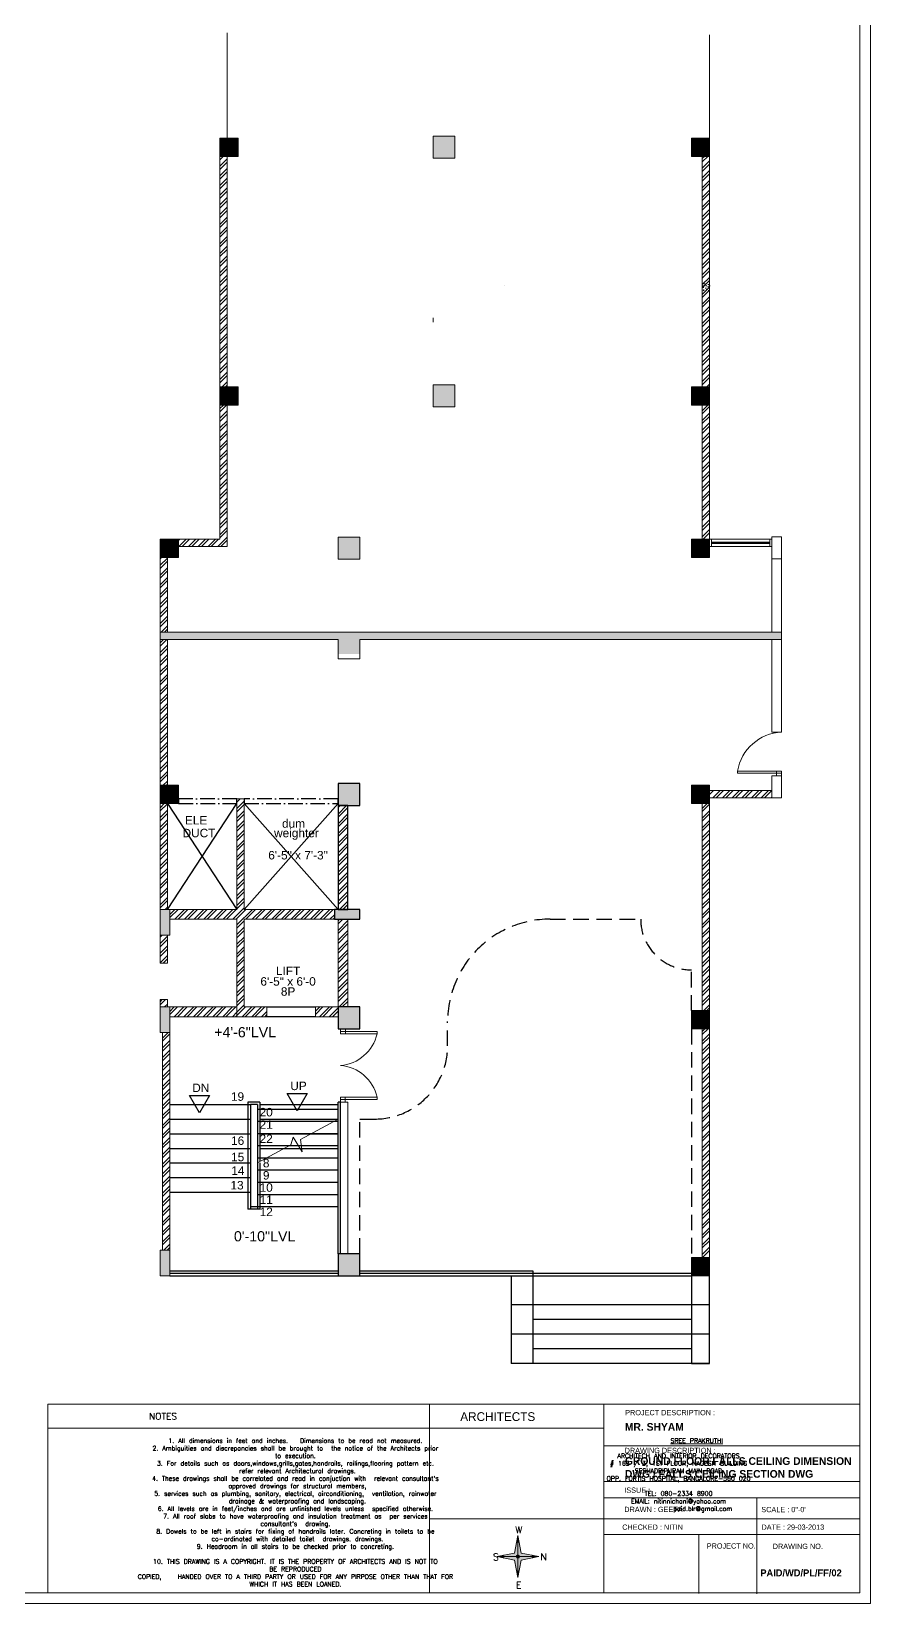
# Model space of a CAD drawing. Header units: inches. Extents: x 111501 to 134888, y 46021 to 52102.
# Drawn here: x 123567 to 124256, y 46327 to 47617 of the extents above; entities that cross this region are included whole.
import ezdxf
from ezdxf.enums import TextEntityAlignment as Align

# ---------------------------------------------------------------- set-up
doc = ezdxf.new("R2010")
doc.units = ezdxf.units.IN
doc.header["$MEASUREMENT"] = 0
doc.linetypes.add('ACAD_ISO10W100', pattern=[18, 12, -3, 0, -3])
doc.linetypes.add('DASHED', pattern=[19.05, 12.7, -6.35])
for name, color, linetype in [('10', 1, 'Continuous'), ('D', 251, 'Continuous'), ('false ceiling', 5, 'Continuous'), ('H', 9, 'Continuous'), ('RO', 7, 'Continuous'), ('staircase', 6, 'Continuous')]:
    doc.layers.add(name, color=color, linetype=linetype)
for name, color, linetype, lineweight in [('column', 252, 'Continuous', 9), ('DOOR', 1, 'Continuous', 0), ('SHEET', 7, 'Continuous', 30), ('wall', 7, 'Continuous', 9), ('window', 140, 'Continuous', 15)]:
    doc.layers.add(name, color=color, linetype=linetype, lineweight=lineweight)
doc.styles.add('A', font='arial.ttf')
doc.styles.get("Standard").update_dxf_attribs({"font": 'txt.shx', "height": 6})
doc.styles.add('style4', font='GOTHIC.TTF', dxfattribs={"height": 18})
pattern_1 = [(45, (24794.5774, 0), (-3.97747564, 3.97747564), []), (45, (24797.229, 0), (-3.97747564, 3.97747564), [])]
pattern_2 = [(0, (4883.371, 6.4), (0, 10), [0, -10]), (0, (4883.471, 2.9), (0, 10), [0, -10]), (0, (4883.771, 8.3), (0, 10), [0, -10]), (338.1986, (4878.5713, 5.2), (30.00000273, -9.999999105), [1.07703, -52.77462]), (216.8699, (4879.5713, 4.8), (29.999999178, 20.000001233), [0.5, -49.5]), (130.6013, (4879.1713, 4.5), (50.000004212, -59.999990182), [0.92195, -91.27349]), (206.5651, (4875.8713, 3.3), (-9.99999158, -10.0000131), [0.22361, -22.13707]), (326.3099, (4875.6713, 3.2), (19.99999558, -10.000013345), [0.36056, -35.69496]), (108.4349, (4875.9713, 3), (-9.99998403, 20.000004346), [0.31623, -31.30655]), (225, (4882.271, 2.3), (-2e-15, -10.0000031), [0.42426, -13.71787]), (0, (4881.971, 2), (10, 10), [0.6, -9.4]), (135, (4882.571, 2), (-10.0000031, 1e-15), [0.42426, -13.71787]), (251.5651, (4881.0713, 8.7), (9.99998403, 20.000004346), [0.31623, -31.30655]), (0, (4880.971, 8.4), (10, 10), [0.5, -9.5]), (143.1301, (4881.4713, 8.4), (-29.999999178, 20.000001233), [0.5, -49.5]), (213.6901, (4875.7713, 8.8), (19.99999558, 10.000013345), [0.36056, -35.69496]), (341.5651, (4875.4713, 8.6), (-20.000004346, 9.99998403), [0.63246, -30.99032]), (126.8699, (4876.0713, 8.4), (20.000001233, -29.999999178), [0.5, -49.5]), (0, (4878.671, 8.4), (0, 10), [0, -10]), (0, (4875.971, 5.8), (0, 10), [0, -10]), (0, (4878.771, 2.1), (0, 10), [0, -10]), (0, (4881.471, 5.2), (0, 10), [0, -10]), (0, (4878.571, 6.9), (0, 10), [0, -10]), (0, (4876.371, 7.2), (0, 10), [0, -10]), (0, (4877.271, 6.6), (0, 10), [0, -10]), (0, (4876.871, 4.2), (0, 10), [0, -10]), (0, (4874.471, 4.6), (0, 10), [0, -10]), (0, (4874.571, 6.9), (0, 10), [0, -10]), (0, (4874.271, 9.1), (0, 10), [0, -10]), (0, (4877.371, 9.5), (0, 10), [0, -10]), (0, (4879.571, 9.9), (0, 10), [0, -10]), (0, (4883.071, 9.5), (0, 10), [0, -10]), (0, (4880.671, 6.4), (0, 10), [0, -10]), (0, (4879.671, 8.2), (0, 10), [0, -10]), (0, (4880.471, 3.4), (0, 10), [0, -10]), (0, (4877.471, 2.9), (0, 10), [0, -10]), (0, (4880.471, 0.7), (0, 10), [0, -10]), (0, (4877.171, 1.3), (0, 10), [0, -10]), (0, (4873.971, 1), (0, 10), [0, -10]), (0, (4875.171, 0.5), (0, 10), [0, -10]), (0, (4875.271, 1.9), (0, 10), [0, -10]), (0, (4881.971, 0.3), (0, 10), [0, -10]), (0, (4883.171, 4.4), (0, 10), [0, -10]), (0, (4882.671, 7.4), (0, 10), [0, -10]), (0, (4878.071, 0.2), (0, 10), [0, -10])]

msp = doc.modelspace()

# ---------------------------------------------------------------- hatches: boundary and pattern name
at = {"layer": 'column'}
h = msp.add_hatch(color=256, dxfattribs=at)
h.paths.add_polyline_path([(123896.88, 47327.03), (123896.88, 47309.03), (123914.88, 47309.03), (123914.88, 47327.03)])
h.paths.add_polyline_path([(123896.88, 47530.96), (123896.88, 47512.96), (123914.88, 47512.96), (123914.88, 47530.96)])
h.paths.add_polyline_path([(123896.88, 47734.89), (123896.88, 47716.89), (123914.88, 47716.89), (123914.88, 47734.89)])
h = msp.add_hatch(color=256, dxfattribs=at)
h.paths.add_polyline_path([(123721.88, 47525.51), (123721.88, 47514.51), (123732.88, 47514.51), (123732.88, 47525.51)])
h.paths.add_polyline_path([(123732.88, 47525.51), (123732.88, 47529.51), (123721.88, 47529.51), (123721.88, 47525.51)])
h.paths.add_polyline_path([(123732.88, 47514.51), (123736.88, 47514.51), (123736.88, 47525.51), (123732.88, 47525.51)])
h.paths.add_polyline_path([(123736.88, 47529.51), (123732.88, 47529.51), (123732.88, 47525.51), (123736.88, 47525.51)])
h = msp.add_hatch(color=256, dxfattribs=at)
h.paths.add_polyline_path([(124108.88, 47525.51), (124108.88, 47514.51), (124119.88, 47514.51), (124119.88, 47525.51)])
h.paths.add_polyline_path([(124119.88, 47525.51), (124119.88, 47529.51), (124108.88, 47529.51), (124108.88, 47525.51)])
h.paths.add_polyline_path([(124119.88, 47514.51), (124123.88, 47514.51), (124123.88, 47525.51), (124119.88, 47525.51)])
h.paths.add_polyline_path([(124123.88, 47529.51), (124119.88, 47529.51), (124119.88, 47525.51), (124123.88, 47525.51)])
h = msp.add_hatch(color=256, dxfattribs=at)
h.paths.add_polyline_path([(123721.88, 47321.58), (123721.88, 47310.58), (123732.88, 47310.58), (123732.88, 47321.58)])
h.paths.add_polyline_path([(123732.88, 47321.58), (123732.88, 47325.58), (123721.88, 47325.58), (123721.88, 47321.58)])
h.paths.add_polyline_path([(123732.88, 47310.58), (123736.88, 47310.58), (123736.88, 47321.58), (123732.88, 47321.58)])
h.paths.add_polyline_path([(123736.88, 47325.58), (123732.88, 47325.58), (123732.88, 47321.58), (123736.88, 47321.58)])
h = msp.add_hatch(color=256, dxfattribs=at)
h.paths.add_polyline_path([(124108.88, 47321.58), (124108.88, 47310.58), (124119.88, 47310.58), (124119.88, 47321.58)])
h.paths.add_polyline_path([(124119.88, 47321.58), (124119.88, 47325.58), (124108.88, 47325.58), (124108.88, 47321.58)])
h.paths.add_polyline_path([(124119.88, 47310.58), (124123.88, 47310.58), (124123.88, 47321.58), (124119.88, 47321.58)])
h.paths.add_polyline_path([(124123.88, 47325.58), (124119.88, 47325.58), (124119.88, 47321.58), (124123.88, 47321.58)])
for points in [[(123672.88, 47200.53), (123672.88, 47185.53), (123687.88, 47185.53), (123687.88, 47200.53)], [(123818.88, 47202.03), (123818.88, 47184.03), (123836.88, 47184.03), (123836.88, 47202.03)], [(123672.88, 46617.38), (123672.88, 46596.38), (123680.88, 46596.38), (123680.88, 46617.38)], [(123836.88, 46614.38), (123818.88, 46614.38), (123818.88, 46596.38), (123836.88, 46596.38)]]:
    msp.add_hatch(color=256, dxfattribs=at).paths.add_polyline_path(points)
h = msp.add_hatch(color=256, dxfattribs=at)
h.paths.add_polyline_path([(124123.88, 47196.58), (124123.88, 47185.58), (124112.88, 47185.58), (124112.88, 47196.58)])
h.paths.add_polyline_path([(124112.88, 47196.58), (124112.88, 47200.58), (124123.88, 47200.58), (124123.88, 47196.58)])
h.paths.add_polyline_path([(124112.88, 47185.58), (124108.88, 47185.58), (124108.88, 47196.58), (124112.88, 47196.58)])
h.paths.add_polyline_path([(124108.88, 47200.58), (124112.88, 47200.58), (124112.88, 47196.58), (124108.88, 47196.58)])
h = msp.add_hatch(color=256, dxfattribs=at)
h.paths.add_polyline_path([(123672.88, 46994.65), (123672.88, 46983.65), (123683.88, 46983.65), (123683.88, 46994.65)])
h.paths.add_polyline_path([(123683.88, 46994.65), (123683.88, 46998.65), (123672.88, 46998.65), (123672.88, 46994.65)])
h.paths.add_polyline_path([(123683.88, 46983.65), (123687.88, 46983.65), (123687.88, 46994.65), (123683.88, 46994.65)])
h.paths.add_polyline_path([(123687.88, 46998.65), (123683.88, 46998.65), (123683.88, 46994.65), (123687.88, 46994.65)])
h = msp.add_hatch(color=256, dxfattribs=at)
h.paths.add_polyline_path([(123836.88, 47000.1), (123818.88, 47000.1), (123818.88, 46982.1), (123836.88, 46982.1)])
h.paths.add_polyline_path([(123815.88, 46888.82), (123836.88, 46888.82), (123836.88, 46896.82), (123815.88, 46896.82)])
h.paths.add_polyline_path([(123836.88, 46816.82), (123818.88, 46816.82), (123818.88, 46798.82), (123836.88, 46798.82)])
h = msp.add_hatch(color=256, dxfattribs=at)
h.paths.add_polyline_path([(124123.88, 46994.65), (124123.88, 46983.65), (124112.88, 46983.65), (124112.88, 46994.65)])
h.paths.add_polyline_path([(124112.88, 46994.65), (124112.88, 46998.65), (124123.88, 46998.65), (124123.88, 46994.65)])
h.paths.add_polyline_path([(124112.88, 46983.65), (124108.88, 46983.65), (124108.88, 46994.65), (124112.88, 46994.65)])
h.paths.add_polyline_path([(124108.88, 46998.65), (124112.88, 46998.65), (124112.88, 46994.65), (124108.88, 46994.65)])
h = msp.add_hatch(color=256, dxfattribs=at)
h.paths.add_polyline_path([(123672.88, 46896.82), (123672.88, 46875.82), (123680.88, 46875.82), (123680.88, 46896.82)])
h.paths.add_polyline_path([(123672.88, 46816.82), (123672.88, 46795.82), (123680.88, 46795.82), (123680.88, 46816.82)])
h = msp.add_hatch(color=256, dxfattribs=at)
h.paths.add_polyline_path([(124123.88, 46809.87), (124123.88, 46798.87), (124112.88, 46798.87), (124112.88, 46809.87)])
h.paths.add_polyline_path([(124112.88, 46809.87), (124112.88, 46813.87), (124123.88, 46813.87), (124123.88, 46809.87)])
h.paths.add_polyline_path([(124112.88, 46798.87), (124108.88, 46798.87), (124108.88, 46809.87), (124112.88, 46809.87)])
h.paths.add_polyline_path([(124108.88, 46813.87), (124112.88, 46813.87), (124112.88, 46809.87), (124108.88, 46809.87)])
h = msp.add_hatch(color=256, dxfattribs=at)
h.paths.add_polyline_path([(124123.88, 46607.38), (124123.88, 46596.38), (124112.88, 46596.38), (124112.88, 46607.38)])
h.paths.add_polyline_path([(124112.88, 46607.38), (124112.88, 46611.38), (124123.88, 46611.38), (124123.88, 46607.38)])
h.paths.add_polyline_path([(124112.88, 46596.38), (124108.88, 46596.38), (124108.88, 46607.38), (124112.88, 46607.38)])
h.paths.add_polyline_path([(124108.88, 46611.38), (124112.88, 46611.38), (124112.88, 46607.38), (124108.88, 46607.38)])
at = {"layer": 'SHEET', "lineweight": 5}
h = msp.add_hatch(color=0, dxfattribs=at)
h.set_gradient(color1=(186, 79, 131), one_color=1, tint=1, name='INVHEMISPHERICAL')
h.paths.add_polyline_path([(123953.31, 46365.94), (123955.08, 46364.8), (123963.84, 46363.08), (123965.45, 46354.36), (123966.5, 46353.31), (123966.5, 46365.94)])
h.paths.add_polyline_path([(123979.7, 46365.94), (123977.93, 46367.09), (123969.17, 46368.81), (123967.55, 46377.52), (123966.5, 46378.58), (123966.5, 46365.94)])
h = msp.add_hatch(color=0, dxfattribs=at)
h.set_gradient(color1=(186, 79, 131), one_color=1, tint=1, name='CURVED')
h.paths.add_polyline_path([(123966.5, 46378.58), (123965.45, 46377.52), (123963.84, 46368.81), (123955.08, 46367.09), (123953.31, 46365.94), (123966.5, 46365.94)])
h.paths.add_polyline_path([(123966.5, 46353.31), (123967.55, 46354.36), (123969.17, 46363.08), (123977.93, 46364.8), (123979.7, 46365.94), (123966.5, 46365.94)])
h = msp.add_hatch(color=0, dxfattribs=at)
h.set_gradient(color1=(0, 0, 41), one_color=1, tint=1, name='CYLINDER')
h.paths.add_polyline_path([(123966.5, 46383.19), (123965.45, 46377.52), (123966.5, 46378.58)])
h.paths.add_polyline_path([(123966.5, 46383.19), (123966.5, 46378.58), (123967.55, 46377.52)])
h = msp.add_hatch(color=0, dxfattribs=at)
h.set_gradient(color1=(0, 0, 41), one_color=1, tint=1, name='CURVED')
h.paths.add_polyline_path([(123949.26, 46365.94), (123953.31, 46365.94), (123955.08, 46367.09)])
h.paths.add_polyline_path([(123949.26, 46365.94), (123955.08, 46364.8), (123953.31, 46365.94)])
h = msp.add_hatch(color=0, dxfattribs=at)
h.set_gradient(color1=(186, 79, 131), one_color=1, tint=1, name='SPHERICAL')
edge = h.paths.add_edge_path()
edge.add_arc((123966.5, 46365.94), 1.39, 0, 360)
h = msp.add_hatch(color=0, dxfattribs=at)
h.set_gradient(color1=(0, 0, 41), one_color=1, tint=1, name='INVCURVED')
h.paths.add_polyline_path([(123983.75, 46365.94), (123979.7, 46365.94), (123977.93, 46364.8)])
h.paths.add_polyline_path([(123983.75, 46365.94), (123977.93, 46367.09), (123979.7, 46365.94)])
h = msp.add_hatch(color=0, dxfattribs=at)
h.set_gradient(color1=(0, 0, 41), one_color=1, tint=1)
h.paths.add_polyline_path([(123966.5, 46353.31), (123965.45, 46354.36), (123966.5, 46348.7)])
h.paths.add_polyline_path([(123966.5, 46348.7), (123967.55, 46354.36), (123966.5, 46353.31)])
at = {"layer": 'wall', "lineweight": 5}
h = msp.add_hatch(dxfattribs=at)
h.set_pattern_fill('ANSI32', color=256, scale=15, style=0)
h.set_pattern_definition(pattern_1)
h.paths.add_polyline_path([(124117.88, 47325.53), (124123.88, 47325.53), (124123.88, 47514.46), (124117.88, 47514.46)])
h.paths.add_polyline_path([(124117.88, 47733.39), (124123.88, 47733.39), (124123.88, 47918.31), (124117.88, 47918.31)])
h.paths.add_polyline_path([(124117.88, 47200.53), (124123.88, 47200.53), (124123.88, 47310.53), (124117.88, 47310.53)])
h = msp.add_hatch(dxfattribs=at)
h.set_pattern_fill('ANSI32', color=256, scale=15, style=0)
h.set_pattern_definition(pattern_1)
h.paths.add_polyline_path([(123687.88, 47194.53), (123687.88, 47200.53), (123721.88, 47200.53), (123721.88, 47310.53), (123727.88, 47310.53), (123727.88, 47302.05), (123727.88, 47283.99), (123727.88, 47275.04), (123727.88, 47256.99), (123727.88, 47248.52), (123727.88, 47230.47), (123727.88, 47219.57), (123727.88, 47201.51), (123727.88, 47194.53)])
h.paths.add_polyline_path([(123721.88, 47325.53), (123727.88, 47325.53), (123727.88, 47514.46), (123721.88, 47514.46)])
h = msp.add_hatch(dxfattribs=at)
h.set_pattern_fill('CONC', color=256, scale=10, style=0)
h.set_pattern_definition(pattern_2)
h.paths.add_polyline_path([(124117.88, 47404.19), (124123.88, 47404.19), (124123.88, 47410.19), (124117.88, 47410.19)])
h = msp.add_hatch(dxfattribs=at)
h.set_pattern_fill('ANSI32', color=256, scale=15, style=0)
h.set_pattern_definition(pattern_1)
h.paths.add_polyline_path([(123678.88, 47124.29), (123678.88, 47185.53), (123672.88, 47185.53), (123672.88, 47124.29)])
h = msp.add_hatch(dxfattribs=at)
h.set_pattern_fill('CONC', color=256, scale=10, style=0)
h.set_pattern_definition(pattern_2)
h.paths.add_polyline_path([(123672.88, 47124.29), (123678.88, 47124.29), (123721.88, 47124.29), (123731.88, 47124.29), (123773.88, 47124.29), (123776.88, 47124.29), (123818.88, 47124.29), (123836.88, 47124.29), (123868.38, 47124.29), (123871.38, 47124.29), (124182.88, 47124.29), (124182.88, 47118.29), (123871.38, 47118.29), (123868.38, 47118.29), (123836.88, 47118.29), (123836.88, 47106.29), (123818.88, 47106.29), (123818.88, 47118.29), (123776.88, 47118.29), (123776.13, 47118.29), (123775.63, 47118.29), (123773.88, 47118.29), (123731.88, 47118.29), (123721.88, 47118.29), (123678.88, 47118.29), (123672.88, 47118.29)])
h = msp.add_hatch(dxfattribs=at)
h.set_pattern_fill('ANSI32', color=256, scale=15, style=0)
h.set_pattern_definition(pattern_1)
h.paths.add_polyline_path([(123672.88, 46998.6), (123672.88, 47118.29), (123678.88, 47118.29), (123678.88, 47010.1), (123678.88, 47000.1), (123678.88, 46998.6)])
h = msp.add_hatch(dxfattribs=at)
h.set_pattern_fill('ANSI32', color=256, scale=15, style=0)
h.set_pattern_definition(pattern_1)
h.paths.add_polyline_path([(124174.88, 46988.33), (124174.88, 46994.33), (124123.88, 46994.33), (124123.88, 46988.33)])
h = msp.add_hatch(dxfattribs=at)
h.set_pattern_fill('ANSI32', color=256, scale=15, style=0)
h.set_pattern_definition(pattern_1)
h.paths.add_polyline_path([(123672.88, 46983.6), (123678.88, 46983.6), (123678.88, 46896.82), (123672.88, 46896.82)])
h = msp.add_hatch(dxfattribs=at)
h.set_pattern_fill('ANSI32', color=256, scale=15, style=0)
h.set_pattern_definition(pattern_1)
h.paths.add_polyline_path([(123735.88, 46888.82), (123735.88, 46808.82), (123760.38, 46808.82), (123760.38, 46816.82), (123741.88, 46816.82), (123741.88, 46888.82), (123815.88, 46888.82), (123815.88, 46896.82), (123741.88, 46896.82), (123741.88, 46987.6), (123735.88, 46987.6), (123735.88, 46896.82), (123680.88, 46896.82), (123680.88, 46888.82)])
h = msp.add_hatch(dxfattribs=at)
h.set_pattern_fill('ANSI32', color=256, scale=15, style=0)
h.set_pattern_definition(pattern_1)
h.paths.add_polyline_path([(123818.88, 46982.1), (123818.88, 46896.82), (123826.88, 46896.82), (123826.88, 46982.1)])
h = msp.add_hatch(dxfattribs=at)
h.set_pattern_fill('ANSI32', color=256, scale=15, style=0)
h.set_pattern_definition(pattern_1)
h.paths.add_polyline_path([(124117.88, 46813.82), (124123.88, 46813.82), (124123.88, 46983.6), (124117.88, 46983.6)])
h = msp.add_hatch(dxfattribs=at)
h.set_pattern_fill('ANSI32', color=256, scale=15, style=0)
h.set_pattern_definition(pattern_1)
h.paths.add_polyline_path([(123818.88, 46816.82), (123826.88, 46816.82), (123826.88, 46888.82), (123818.88, 46888.82)])
h = msp.add_hatch(dxfattribs=at)
h.set_pattern_fill('ANSI32', color=256, scale=15, style=0)
h.set_pattern_definition(pattern_1)
h.paths.add_polyline_path([(123672.88, 46852.82), (123678.88, 46852.82), (123678.88, 46875.82), (123672.88, 46875.82)])
h = msp.add_hatch(dxfattribs=at)
h.set_pattern_fill('ANSI32', color=256, scale=15, style=0)
h.set_pattern_definition(pattern_1)
h.paths.add_polyline_path([(123672.88, 46822.82), (123672.88, 46816.82), (123678.88, 46816.82), (123678.88, 46822.82)])
h = msp.add_hatch(dxfattribs=at)
h.set_pattern_fill('ANSI32', color=256, scale=15, style=0)
h.set_pattern_definition(pattern_1)
h.paths.add_polyline_path([(123680.88, 46808.82), (123735.88, 46808.82), (123735.88, 46816.82), (123680.88, 46816.82)])
h = msp.add_hatch(dxfattribs=at)
h.set_pattern_fill('ANSI32', color=256, scale=15, style=0)
h.set_pattern_definition(pattern_1)
h.paths.add_polyline_path([(123800.38, 46808.82), (123818.88, 46808.82), (123818.88, 46816.82), (123800.38, 46816.82)])
h = msp.add_hatch(dxfattribs=at)
h.set_pattern_fill('ANSI32', color=256, scale=15, style=0)
h.set_pattern_definition(pattern_1)
h.paths.add_polyline_path([(124123.88, 46611.38), (124123.88, 46798.82), (124117.88, 46798.82), (124117.88, 46704.82), (124117.88, 46611.38)])
h = msp.add_hatch(dxfattribs=at)
h.set_pattern_fill('ANSI32', color=256, scale=15, style=0)
h.set_pattern_definition(pattern_1)
h.paths.add_polyline_path([(123680.88, 46617.38), (123680.88, 46795.82), (123674.88, 46795.82), (123674.88, 46617.38), (123680.88, 46617.38)])

# ---------------------------------------------------------------- linework, layer by layer
at = {"lineweight": 5}
msp.add_lwpolyline([(123820.88, 46614.38), (123826.88, 46614.38), (123826.88, 46738.82), (123820.88, 46738.82)], close=True, dxfattribs=at)
at = {"layer": '10', "linetype": 'Continuous'}
for p, q in [((123818.88, 46982.1), (123818.88, 46896.82)), ((123754.83, 46738.83), (123744.94, 46738.83)), ((123752.83, 46736.83), (123746.94, 46736.83))]:
    msp.add_line(p, q, dxfattribs=at)
for points in [[(123705.12, 46730.09), (123696.95, 46744.25), (123713.3, 46744.25)], [(123785.34, 46731.72), (123777.17, 46745.88), (123793.52, 46745.88)]]:
    msp.add_lwpolyline(points, close=True, dxfattribs=at)
at = {"layer": 'column'}
msp.add_line((123818.88, 46738.82), (123818.88, 46736.82), dxfattribs=at)
for points in [[(123721.88, 47529.46), (123736.88, 47529.46), (123736.88, 47514.46), (123721.88, 47514.46)], [(123914.88, 47530.96), (123896.88, 47530.96), (123896.88, 47512.96), (123914.88, 47512.96)], [(124108.88, 47529.46), (124123.88, 47529.46), (124123.88, 47514.46), (124108.88, 47514.46)], [(123914.88, 47327.03), (123896.88, 47327.03), (123896.88, 47309.03), (123914.88, 47309.03)], [(123721.88, 47325.53), (123736.88, 47325.53), (123736.88, 47310.53), (123721.88, 47310.53)], [(124108.88, 47325.53), (124123.88, 47325.53), (124123.88, 47310.53), (124108.88, 47310.53)], [(123672.88, 47200.53), (123687.88, 47200.53), (123687.88, 47185.53), (123672.88, 47185.53)], [(123836.88, 47202.03), (123818.88, 47202.03), (123818.88, 47184.03), (123836.88, 47184.03)], [(124123.88, 47200.53), (124108.88, 47200.53), (124108.88, 47185.53), (124123.88, 47185.53)], [(123672.88, 46998.6), (123687.88, 46998.6), (123687.88, 46983.6), (123672.88, 46983.6)], [(124123.88, 46998.6), (124108.88, 46998.6), (124108.88, 46983.6), (124123.88, 46983.6)], [(123680.88, 46875.82), (123680.88, 46896.82), (123672.88, 46896.82), (123672.88, 46875.82)], [(123680.88, 46795.82), (123680.88, 46816.82), (123672.88, 46816.82), (123672.88, 46795.82)], [(124123.88, 46813.82), (124108.88, 46813.82), (124108.88, 46798.82), (124123.88, 46798.82)], [(123680.88, 46596.38), (123680.88, 46617.38), (123672.88, 46617.38), (123672.88, 46596.38)], [(124123.88, 46611.38), (124108.88, 46611.38), (124108.88, 46596.38), (124123.88, 46596.38)]]:
    msp.add_lwpolyline(points, close=True, dxfattribs=at)
at = {"layer": 'DOOR', "linetype": 'Continuous'}
for p, q in [((123788.06, 46708.04), (123818.88, 46724.83)), ((123782.19, 46710.01), (123780.12, 46703.71)), ((123782.19, 46710.01), (123789.43, 46697.93)), ((123789.43, 46697.93), (123788.06, 46708.04)), ((123752.83, 46688.83), (123780.12, 46703.71))]:
    msp.add_line(p, q, dxfattribs=at)
at = {"layer": 'DOOR', "color": 5, "linetype": 'Continuous', "lineweight": 0}
for points in [[(124182.88, 47010.33), (124182.88, 47008.48), (124146.83, 47008.48), (124146.83, 47010.33)], [(124182.88, 47006.33), (124182.88, 47010.33), (124178.87, 47010.33), (124178.87, 47006.33)], [(123820.88, 46742.82), (123820.88, 46740.97), (123850.93, 46740.97), (123850.93, 46742.82)], [(123820.88, 46738.82), (123820.88, 46742.82), (123824.88, 46742.82), (123824.88, 46738.82)]]:
    msp.add_lwpolyline(points, close=True, dxfattribs=at)
at = {"layer": 'DOOR', "color": 5, "linetype": 'Continuous', "lineweight": 0, "elevation": 0.11}
for points in [[(123820.89, 46798.81), (123820.89, 46794.81), (123824.9, 46794.81), (123824.9, 46798.81)], [(123820.89, 46794.81), (123820.89, 46796.66), (123850.94, 46796.66), (123850.94, 46794.81)]]:
    msp.add_lwpolyline(points, close=True, dxfattribs=at)
at = {"layer": 'DOOR', "color": 5, "linetype": 'Continuous', "lineweight": 0}
for centre, radius, start, end in [((124184.76, 47003.87, -0.46), 38.48, 92.81392, 170.32693), ((123818.29, 46802.19, 0.17), 33.48, 274.4624, 347.26518), ((123818.27, 46735.44, 0.06), 33.48, 12.73574, 85.52163)]:
    msp.add_arc(centre, radius, start, end, dxfattribs=at)
at = {"layer": 'false ceiling', "lineweight": 5}
for points in [[(123955.88, 47408.66), (123955.88, 47408.62)], [(123896.88, 47378.53), (123896.88, 47382.19)]]:
    msp.add_lwpolyline(points, dxfattribs=at)
at = {"layer": 'H'}
for p, q in [((123678.88, 46896.82), (123735.88, 46983.6)), ((123678.88, 46983.6), (123735.88, 46896.82)), ((123741.88, 46983.6), (123818.88, 46896.82)), ((123818.88, 46983.6), (123741.88, 46896.82)), ((123818.88, 46732.83), (123752.83, 46732.83)), ((123818.88, 46722.83), (123752.83, 46722.83)), ((123818.88, 46712.83), (123752.83, 46712.83)), ((123818.88, 46702.83), (123752.83, 46702.83))]:
    msp.add_line(p, q, dxfattribs=at)
at = {"layer": 'H', "linetype": 'DASHED'}
for p, q in [((123992.88, 46888.82), (124067.31, 46888.82)), ((124108.88, 46813.82), (124108.88, 46847.25)), ((123908.88, 46784.83), (123908.88, 46804.82)), ((124108.88, 46798.82), (124108.88, 46611.38)), ((123836.88, 46724.83), (123848.88, 46724.83)), ((123836.88, 46614.38), (123836.88, 46724.83))]:
    msp.add_line(p, q, dxfattribs=at)
for centre, radius, start, end in [((123992.88, 46804.82), 84, 90, 180), ((124108.88, 46888.82), 41.57, 180, 270), ((123848.88, 46784.83), 60, 270, 0)]:
    msp.add_arc(centre, radius, start, end, dxfattribs=at)
at = {"layer": 'RO', "color": 7, "linetype": 'Continuous'}
for points in [[(123836.88, 47000.1), (123818.88, 47000.1), (123818.88, 46982.1), (123836.88, 46982.1)], [(123826.88, 46982.1), (123818.88, 46982.1), (123818.88, 46896.82), (123826.88, 46896.82)], [(123815.88, 46888.82), (123836.88, 46888.82), (123836.88, 46896.82), (123815.88, 46896.82)], [(123836.88, 46816.82), (123818.88, 46816.82), (123818.88, 46798.82), (123836.88, 46798.82)], [(123836.88, 46614.38), (123818.88, 46614.38), (123818.88, 46596.38), (123836.88, 46596.38)]]:
    msp.add_lwpolyline(points, close=True, dxfattribs=at)
at = {"layer": 'RO', "color": 7, "linetype": 'ACAD_ISO10W100'}
for points in [[(123687.88, 46983.6), (123735.88, 46983.6), (123735.88, 46987.6), (123687.88, 46987.6)], [(123741.88, 46983.6), (123818.88, 46983.6), (123818.88, 46987.6), (123741.88, 46987.6)]]:
    msp.add_lwpolyline(points, close=True, dxfattribs=at)
at = {"layer": 'SHEET', "color": 0, "lineweight": 5, "ltscale": 25}
for p, q in [((124247.05, 46491.07), (123580.61, 46491.07)), ((123580.61, 46491.07), (123580.61, 46336.36)), ((123893.99, 46491.07), (123893.99, 46336.36)), ((124037.13, 46491.07), (124037.13, 46336.36)), ((124037.13, 46471.22), (123580.61, 46471.22)), ((124115.08, 46384.07), (124115.08, 46335.62))]:
    msp.add_line(p, q, dxfattribs=at)
at = {"layer": 'SHEET', "color": 0, "lineweight": 5}
for p, q in [((123966.5, 46383.19, 6.79), (123963.84, 46368.81, 6.79)), ((123966.5, 46378.58, 6.79), (123965.45, 46377.52, 6.79)), ((123966.5, 46383.19, 6.79), (123966.5, 46348.7, 6.79)), ((123966.5, 46383.19, 6.79), (123969.17, 46368.81, 6.79)), ((123966.5, 46378.58, 6.79), (123967.55, 46377.52, 6.79)), ((123949.26, 46365.94, 6.79), (123963.84, 46368.81, 6.79)), ((123949.26, 46365.94, 6.79), (123983.75, 46365.94, 6.79)), ((123949.26, 46365.94, 6.79), (123963.84, 46363.08, 6.79)), ((123953.31, 46365.94, 6.79), (123955.08, 46367.09, 6.79)), ((123953.31, 46365.94, 6.79), (123955.08, 46364.8, 6.79)), ((123963.84, 46363.08, 6.79), (123966.5, 46348.7, 6.79)), ((123969.17, 46363.08, 6.79), (123966.5, 46348.7, 6.79)), ((123983.75, 46365.94, 6.79), (123969.17, 46368.81, 6.79)), ((123983.75, 46365.94, 6.79), (123969.17, 46363.08, 6.79)), ((123979.7, 46365.94, 6.79), (123977.93, 46367.09, 6.79)), ((123979.7, 46365.94, 6.79), (123977.93, 46364.8, 6.79)), ((123966.5, 46353.31, 6.79), (123965.45, 46354.36, 6.79)), ((123966.5, 46353.31, 6.79), (123967.55, 46354.36, 6.79))]:
    msp.add_line(p, q, dxfattribs=at)
at = {"layer": 'SHEET', "color": 0, "lineweight": 5, "ltscale": 25}
for points in [[(122921.35, 46327.43), (124255.98, 46327.43), (124255.98, 48063.98), (122921.35, 48063.98)], [(122930.27, 46336.36), (124247.05, 46336.36), (124247.05, 48055.06), (122930.27, 48055.06)]]:
    msp.add_lwpolyline(points, close=True, dxfattribs=at)
for points in [[(124247.05, 46456.8), (124037.13, 46456.8)], [(124247.05, 46427.61), (124037.13, 46427.61)], [(124247.05, 46414.02), (124037.13, 46414.02)], [(124162.74, 46384.07), (124162.74, 46414.02)], [(123893.99, 46396.89), (124037.13, 46396.89)], [(124037.13, 46396.89), (124247.05, 46396.89)], [(124247.05, 46384.07), (124037.13, 46384.07)], [(124162.74, 46335.51), (124162.74, 46383.96)]]:
    msp.add_lwpolyline(points, dxfattribs=at)
at = {"layer": 'SHEET', "color": 0, "lineweight": 5}
msp.add_circle((123966.5, 46365.94, 6.79), 1.39, dxfattribs=at)
at = {"layer": 'staircase'}
for p, q in [((123760.38, 46816.82), (123800.38, 46816.82)), ((123800.38, 46808.82), (123760.38, 46808.82)), ((123680.88, 46736.83), (123746.94, 46736.83)), ((123744.94, 46738.83), (123744.94, 46688.83)), ((123746.94, 46736.83), (123746.94, 46688.83)), ((123752.83, 46736.83), (123752.83, 46688.83)), ((123754.83, 46738.83), (123754.83, 46689.92)), ((123754.83, 46736.82), (123818.88, 46736.82)), ((123820.88, 46738.82), (123818.88, 46738.82)), ((123818.88, 46700.83), (123818.88, 46738.82)), ((123820.88, 46614.38), (123820.88, 46738.82)), ((123680.88, 46724.83), (123746.94, 46724.83)), ((123754.83, 46724.82), (123818.88, 46724.82)), ((123680.88, 46712.83), (123746.94, 46712.83)), ((123754.83, 46712.82), (123818.88, 46712.82)), ((123680.88, 46700.83), (123746.94, 46700.83)), ((123754.83, 46700.82), (123818.88, 46700.82)), ((123818.88, 46652.83), (123818.88, 46700.83)), ((123680.88, 46688.83), (123746.94, 46688.83)), ((123744.94, 46688.83), (123744.94, 46650.83)), ((123746.94, 46688.83), (123746.94, 46650.83)), ((123818.88, 46692.83), (123752.83, 46692.83)), ((123752.83, 46688.83), (123752.83, 46650.83)), ((123818.88, 46682.83), (123752.83, 46682.83)), ((123754.83, 46688.83), (123754.83, 46650.83)), ((123680.88, 46676.83), (123746.94, 46676.83)), ((123818.88, 46672.83), (123752.83, 46672.83)), ((123680.88, 46664.83), (123746.94, 46664.83)), ((123818.88, 46662.83), (123752.83, 46662.83)), ((123754.83, 46650.83), (123744.94, 46650.83)), ((123752.83, 46652.83), (123746.94, 46652.83)), ((123818.88, 46652.83), (123752.83, 46652.83)), ((123818.88, 46614.38), (123818.88, 46652.83)), ((123680.88, 46600.38), (123818.88, 46600.38)), ((123680.88, 46598.38), (123818.88, 46598.38)), ((123680.88, 46596.38), (123818.88, 46596.38)), ((123836.88, 46600.38), (123978.88, 46600.38)), ((123836.88, 46598.38), (123960.88, 46598.38)), ((123836.88, 46596.38), (123960.88, 46596.38)), ((123960.88, 46598.38), (124105.72, 46598.38)), ((123960.88, 46596.38), (123960.88, 46524.38)), ((123960.88, 46596.38), (124105.72, 46596.38)), ((123978.88, 46600.38), (123978.88, 46596.38)), ((123978.88, 46596.38), (123978.88, 46524.38)), ((124102.16, 46596.38), (124108.88, 46596.38)), ((124105.94, 46598.38), (124108.88, 46598.38)), ((124108.88, 46596.38), (124108.88, 46524.38)), ((124123.88, 46572.38), (123960.88, 46572.38)), ((124108.88, 46560.38), (123978.88, 46560.38)), ((124123.88, 46548.38), (123960.88, 46548.38)), ((124108.88, 46536.38), (123978.88, 46536.38)), ((124123.88, 46524.38), (123960.88, 46524.38))]:
    msp.add_line(p, q, dxfattribs=at)
msp.add_lwpolyline([(124108.88, 46524.38), (124123.88, 46524.38), (124123.88, 46596.38), (124108.88, 46596.38)], close=True, dxfattribs=at)
at = {"layer": 'wall'}
for p, q in [((123727.88, 47615.91), (123727.88, 47529.46)), ((124123.88, 47529.46), (124123.88, 47614.16)), ((123721.88, 47529.46), (123721.88, 47325.53)), ((123727.88, 47514.46), (123727.88, 47325.53)), ((124117.88, 47325.53), (124117.88, 47514.46)), ((124123.88, 47325.53), (124123.88, 47514.46)), ((123721.88, 47310.53), (123721.88, 47200.53)), ((123727.88, 47310.53), (123727.88, 47194.53)), ((124117.88, 47310.53), (124117.88, 47200.53)), ((124123.88, 47310.53), (124123.88, 47200.53)), ((123687.88, 47200.53), (123721.88, 47200.53)), ((123672.88, 46998.6), (123672.88, 47185.53)), ((123678.88, 47124.29), (123678.88, 47185.53)), ((123687.88, 47194.53), (123727.88, 47194.53)), ((124123.88, 47194.53), (124174.88, 47194.53)), ((123678.88, 46998.6), (123678.88, 47118.29)), ((124174.88, 46994.33), (124123.88, 46994.33)), ((123672.88, 46983.6), (123672.88, 46896.82)), ((123678.88, 46983.6), (123678.88, 46896.82)), ((123741.88, 46987.6), (123735.88, 46987.6)), ((123735.88, 46896.82), (123735.88, 46987.6)), ((123741.88, 46896.82), (123741.88, 46987.6)), ((124117.88, 46813.82), (124117.88, 46983.6)), ((124174.88, 46988.33), (124123.88, 46988.33)), ((124123.88, 46813.82), (124123.88, 46983.6)), ((123735.88, 46896.82), (123680.88, 46896.82)), ((123735.88, 46888.82), (123680.88, 46888.82)), ((123735.88, 46808.82), (123735.88, 46888.82)), ((123815.88, 46896.82), (123741.88, 46896.82)), ((123815.88, 46888.82), (123741.88, 46888.82)), ((123741.88, 46816.82), (123741.88, 46888.82)), ((123818.88, 46808.83), (123818.88, 46888.82)), ((123826.88, 46816.82), (123826.88, 46888.82)), ((123760.38, 46816.82), (123741.88, 46816.82)), ((123760.38, 46816.82), (123760.38, 46808.82)), ((123818.88, 46816.82), (123800.38, 46816.82)), ((123800.38, 46816.82), (123800.38, 46808.82)), ((123680.88, 46800.83), (123680.88, 46602.38)), ((123760.38, 46808.82), (123735.88, 46808.82)), ((123818.88, 46808.82), (123800.38, 46808.82)), ((124117.88, 46611.38), (124117.88, 46798.82)), ((124123.88, 46611.38), (124123.88, 46798.82)), ((123674.88, 46795.82), (123674.88, 46617.38))]:
    msp.add_line(p, q, dxfattribs=at)
for points in [[(124123.88, 47194.53), (124174.88, 47194.53), (124174.88, 47200.53), (124123.88, 47200.53)], [(124182.88, 47184.33), (124174.88, 47184.33), (124174.88, 47202.33), (124182.88, 47202.33)], [(124182.88, 46988.33), (124174.88, 46988.33), (124174.88, 47006.33), (124182.88, 47006.33)], [(123672.88, 46875.82), (123678.88, 46875.82), (123678.88, 46852.82), (123672.88, 46852.82)], [(123672.88, 46816.82), (123678.88, 46816.82), (123678.88, 46822.82), (123672.88, 46822.82)], [(123735.88, 46808.82), (123680.88, 46808.82), (123680.88, 46816.82), (123735.88, 46816.82)]]:
    msp.add_lwpolyline(points, close=True, dxfattribs=at)
for points in [[(124125.38, 47194.53), (124125.38, 47200.53)], [(124173.38, 47194.53), (124173.38, 47200.53)], [(124174.88, 47124.29), (124174.88, 47184.33), (124182.88, 47184.33), (124182.88, 47042.33), (124174.88, 47042.33), (124174.88, 47118.29)]]:
    msp.add_lwpolyline(points, dxfattribs=at)
at = {"layer": 'wall', "lineweight": 5}
for points in [[(123818.88, 47118.29), (123672.88, 47118.29), (123672.88, 47124.29), (124182.88, 47124.29), (124182.88, 47118.29), (123836.88, 47118.29)], [(123836.88, 47124.29), (123818.88, 47124.29)], [(123818.88, 47118.29), (123818.88, 47102.29), (123836.88, 47102.29), (123836.88, 47118.29)]]:
    msp.add_lwpolyline(points, dxfattribs=at)
at = {"layer": 'window', "lineweight": 5}
for p, q in [((124125.38, 47198.03), (124173.38, 47198.03)), ((124125.38, 47197.53), (124173.38, 47197.53)), ((124125.38, 47197.03), (124173.38, 47197.03))]:
    msp.add_line(p, q, dxfattribs=at)

# ---------------------------------------------------------------- texts
at = {"layer": 'D', "style": 'A'}
for s, height, p in [('ELE', 6.95, (123702.42, 46966.49)), ('dum', 6.95, (123782.37, 46963.82)), ('DUCT', 6.95, (123704.8, 46956.01)), ('weighter', 6.95, (123784.75, 46956.01)), ('6\'-5" x 7\'-3"', 6.9498, (123786.08, 46937.81)), ('LIFT', 6.95, (123777.91, 46842.97)), ('6\'-5" x 6\'-0', 6.9498, (123777.91, 46834.28)), ('8P', 6.95, (123777.91, 46826.02)), ('DN', 6.95, (123706.25, 46746.98)), ('19', 6.95, (123736.41, 46739.84)), ('UP', 6.95, (123786.47, 46748.61)), ('20', 6.95, (123759.94, 46727.04)), ('21', 6.95, (123759.94, 46716.86)), ('16', 6.95, (123736.54, 46703.68)), ('22', 6.95, (123759.94, 46705.22)), ('15', 6.95, (123736.54, 46690.26)), ('14', 6.95, (123736.71, 46679.07)), ('8', 6.95, (123759.94, 46685.22)), ('9', 6.95, (123759.94, 46675.22)), ('13', 6.95, (123736.03, 46667.12)), ('10', 6.95, (123759.94, 46665.22)), ('11', 6.95, (123759.94, 46655.22)), ('12', 6.95, (123759.94, 46645.22))]:
    msp.add_text(s, height=height, dxfattribs=at).set_placement(p, align=Align.CENTER)
for s, p in [('+4\'-6"LVL', (123717.29, 46791.94)), ('0\'-10"LVL', (123733.47, 46624.54))]:
    msp.add_text(s, height=8.34, dxfattribs=at).set_placement(p)
at = {"layer": 'SHEET', "color": 0, "lineweight": 5}
for s, insert, char_height, width, attachment_point in [('{\\H0.7553x;NOTES}', (123675.27, 46481.02), 7.1994, 64.1039, 5), ('{\\fCentury Gothic|b0|i0|c0|p34;ARCHITECTS}', (123949.99, 46480.72), 7.1994, 133.3627, 5), ('         {\\LSREE PRAKRUTHI} \\P\\PARCHITECH AND INTERIOR DECORATORS\\P{\\A1;# 163 / 3, 1ST FLOOR, NAGESH BUILDING\\PSESHADRIPURAM MAIN ROAD\\POPP. FORTIS HOSPITAL, BANGALORE-560 020\\P\\PTEL: 080-2334 8900\\PEMAIL: nitinnichani@yahoo.com\\P            paid.blr@gmail.com}', (124098.36, 46432.51), 3.7175, 401.2073, 5), ('W', (123964.39, 46390.72, 6.79), 5.61, 3.7061, 1), ('S', (123946.05, 46368.44, 6.79), 5.61, 3.7061, 1), ('N', (123985.06, 46368.52, 6.79), 5.61, 3.7061, 1), ('E', (123964.83, 46345.33, 6.79), 5.61, 3.7061, 1)]:
    msp.add_mtext(s, dxfattribs=dict(at, insert=insert, char_height=char_height, width=width, attachment_point=attachment_point))
at = {"layer": 'SHEET', "color": 0, "lineweight": 5, "attachment_point": 1, "style": 'style4'}
for s, insert, char_height, width in [('PROJECT DESCRIPTION :', (124054.58, 46486.23), 4.3312, 157.8059), ('{\\fCentury Gothic|b1|i0|c0|p34;MR. SHYAM}', (124054.33, 46475.52), 6.323, 157.8059), ('DRAWING DESCRIPTION :', (124054.13, 46455.18), 4.3312, 157.8059), ('{\\fCentury Gothic|b1|i0|c0|p34;GROUND FLOOR FALLS CEILING DIMENSION DWG / FALLS CEILING SECTION DWG}', (124054.33, 46447.48), 6.323, 186.6412), ('ISSUE :', (124053.83, 46422.62), 4.331, 157.8059), ('DRAWN : GEETA', (124053.83, 46406.82), 4.3312, 157.8059), ('SCALE : 0"-0\'', (124166.27, 46406.71), 4.3312, 303.3755), ('CHECKED : NITIN', (124052.15, 46392.27), 4.3312, 157.8059), ('DATE : 29-03-2013', (124166.42, 46392.27), 4.3312, 303.3755), ('PROJECT NO.', (124121.51, 46376.86), 4.3312, 157.8059), ('DRAWING NO.', (124175.65, 46376.57), 4.3312, 303.3755), ('{\\fCentury Gothic|b1|i0|c0|p34;PAID/WD/PL/FF/02}', (124165.5, 46355.47), 5.6907, 287.5949)]:
    msp.add_mtext(s, dxfattribs=dict(at, insert=insert, char_height=char_height, width=width))
at = {"layer": 'SHEET', "color": 0, "lineweight": 5, "ltscale": 25, "insert": (123783.9, 46402.2), "char_height": 3.71751, "width": 401.2073, "attachment_point": 5}
msp.add_mtext("\\pi-0.10706,l0.12084,t14.87;1.^IAll dimensions in feet and inches.   Dimensions to be read not measured. \\P2.^IAmbiguities and discrepancies shall be brought to  the notice of the Architects prior \\P\\pt0.12084;to execution.\\P\\pt14.87;3.^IFor details such as doors,windows,grills,gates,handrails, railings,flooring pattern etc.\\P\\pt0.12084; refer relevant Architectural drawings. \\P\\pt14.87;4.^IThese drawings shall be correlated and read in conjuction with  relevant consultant's\\P\\pt0.12084; approved drawings for structural members, \\P\\pt14.87;5.^Iservices such as plumbing, sanitary, electrical, airconditioning,  ventilation, rainwater\\P\\pt0.12084; drainage & waterproofing and landscaping.\\P\\pt14.87;6.^IAll levels are in feet/inches and are unfinished levels unless  specified otherwise. \\P7.^IAll roof slabs to have waterproofing and insulation treatment as  per services \\P\\pt0.12084;consultant's  drawing. \\P\\pt14.87;8.^IDowels to be left in stairs for fixing of handrails later. Concreting in toilets to be\\P\\pt0.12084; co-ordinated with detailed toilet  drawings. drawings. \\P\\pt14.87;9.^IHeadroom in all stairs to be checked prior to concreting.\\P\\pi0,l0,t0;\\P\\pi-0.10706,l0.12084,t14.87;10.^ITHIS DRAWING IS A COPYRIGHT. IT IS THE PROPERTY OF ARCHITECTS AND IS NOT TO \\P\\pt0.12084;BE REPRODUCED\\PCOPIED,    HANDED OVER TO A THIRD PARTY OR USED FOR ANY PIRPOSE OTHER THAN THAT FOR \\PWHICH IT HAS BEEN LOANED.", dxfattribs=at)

doc.saveas('drawing.dxf')
